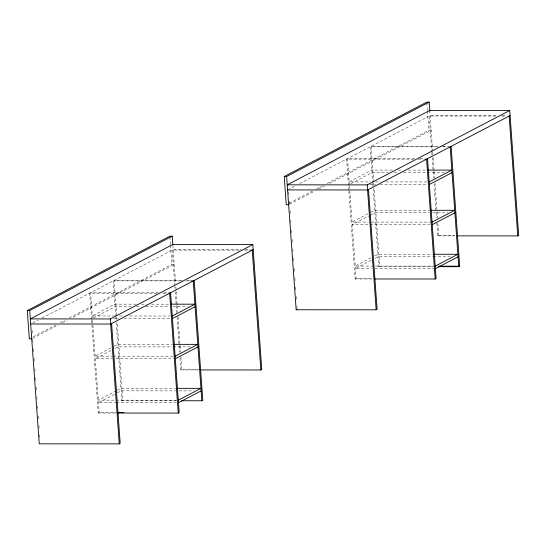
<?xml version="1.0" encoding="UTF-8"?>
<svg xmlns="http://www.w3.org/2000/svg" width="546" height="546" viewBox="0 0 546 546"><rect width="100%" height="100%" fill="white"/><g stroke="black" fill="none" stroke-linecap="round" stroke-linejoin="round"><path stroke-width="0.41" stroke-dasharray="2.73 2.05" d="M32.924 322.802L38.2 320.045M41.974 318.079L173.198 249.597L241.277 249.638M287.578 189.912L295.871 185.579M299.645 183.613L430.118 115.527L496.491 115.568M33.094 336.814L55.719 325.007M60.244 322.645L64.769 320.284M69.294 317.922L171.86 264.4L174.263 264.4L71.69 317.929M289.257 203.139L312.633 190.936M316.407 188.971L322.44 185.824M326.965 183.463L428.781 130.33L431.176 130.33L329.368 183.463M32.473 338.39L58.115 325.013M62.64 322.652L67.165 320.29M289.394 204.32L315.035 190.936M318.809 188.971L324.843 185.824M93.209 318.106L115.104 306.681L131.279 306.688M350.88 183.64L372.024 172.611L388.192 172.618M111.009 347.87L95.147 356.149L112.169 356.156M114.032 346.294L117.806 344.321L172.27 344.355M367.929 213.8L352.068 222.072L368.236 222.085M370.946 212.223L374.727 210.251L429.183 210.285M111.193 350.409L95.332 358.681L112.353 358.695M114.967 348.437L117.984 346.86L172.447 346.894M370.372 215.151L352.252 224.611L369.267 224.624M371.13 214.762L374.904 212.79L429.368 212.824M116.428 390.677L98.3 400.136L115.322 400.143M117.185 390.281L120.959 388.315L175.423 388.342M371.082 257.787L355.221 266.066L372.242 266.073M374.856 255.815L377.873 254.238L432.336 254.272M114.346 394.396L98.485 402.675L115.506 402.682M117.363 392.82L121.137 390.847L175.6 390.881M371.26 260.326L355.405 268.598L371.573 268.612M375.041 258.354L378.057 256.777L432.521 256.811M91.605 320.393L98.246 413.035L99.195 412.544L116.209 412.551M116.243 322.522L121.847 400.716L122.789 400.225L117.185 322.031M179.996 358.033L180.849 369.929L181.791 369.437L198.812 369.451M348.894 191.421L355.166 278.965L356.108 278.467L372.276 278.48M373.164 188.452L378.767 266.646L379.709 266.155L374.106 187.96M436.848 223.109L437.762 235.858L438.711 235.367L454.879 235.374M502.45 115.568L506.708 115.575M495.55 116.059L429.176 116.018L431.736 151.713M501.508 116.059L505.76 116.066M438.349 146.355L371.116 146.314L373.676 182.009M442.601 146.355L450.259 146.362M436.554 146.847L370.174 146.806L372.734 182.507M442.506 146.847L446.764 146.854M414.748 158.668L347.522 158.627L349.406 184.978M419.854 158.674L424.106 158.674M413.807 159.159L346.574 159.125L348.833 190.568M418.059 159.166L423.164 159.166M392.267 170.079L371.84 170.072L349.187 181.893L370.461 181.907M398.225 170.086L402.477 170.086M408.435 170.093L426.303 170.099M394.151 172.618L398.403 172.625M403.514 172.625L426.487 172.638M427.341 172.638L445.208 172.652M375.566 181.907L380.671 181.914M385.776 181.914L427.477 181.941M369.792 184.446L375.75 184.446M380.002 184.446L427.661 184.48M432.773 212.824L448.089 212.831M371.642 222.085L430.357 222.12M370.12 224.624L429.688 224.659M437.762 235.858L455.637 235.872M245.536 249.638L251.488 249.645M239.482 250.129L172.256 250.088L174.816 285.79M244.588 250.136L251.399 250.136M433.374 256.811L450.389 256.818M375.641 266.073L433.51 266.107M378.767 266.646L433.231 266.68M374.972 268.612L433.695 268.646M355.166 278.965L373.034 278.972M182.282 280.426L114.203 280.385L116.762 316.086M187.387 280.426L190.793 280.432M180.487 280.917L113.261 280.876L115.813 316.578M185.592 280.924L191.55 280.924M158.681 292.738L90.602 292.704L92.854 324.147M163.786 292.745L170.591 292.745M156.886 293.236L89.66 293.195L91.544 319.54M162.844 293.236L168.796 293.243M136.2 304.156L114.926 304.142L92.267 315.963L114.394 315.977M141.305 304.156L146.41 304.163M151.515 304.163L169.39 304.177M136.384 306.695L140.636 306.695M145.741 306.695L169.567 306.709M172.973 306.715L187.442 306.722M119.499 315.977L124.604 315.984M129.716 315.984L169.71 316.011M113.725 318.516L118.83 318.516M123.935 318.523L170.741 318.55M173.3 346.894L190.322 346.901M113.022 356.156L173.437 356.19M115.752 358.695L173.621 358.729M180.849 369.929L198.717 369.942M179.006 390.881L193.475 390.895M116.175 400.143L176.406 400.259M121.847 400.716L176.31 400.75M116.353 402.682L176.774 402.716M98.246 413.035L116.121 413.042M429.757 110.449L432.678 151.222M432.739 152.075L432.923 154.62M433.162 158.026L434.077 170.775M434.138 171.621L434.623 178.419M434.93 182.671L437.489 218.366M437.858 223.471L438.711 235.367M431.79 152.566L433.62 178.064M434.05 184.016L436.486 218.011M426.815 102.962L427.354 110.422M427.409 111.254L428.781 130.33M373.737 182.862L374.044 187.114M372.795 183.354L373.102 187.606M349.467 185.824L356.108 278.467M288.704 191.967L288.95 195.366M289.373 201.317L289.619 204.716M290.042 210.667L290.349 214.912M290.718 220.018L291.018 224.263M291.448 230.214L291.687 233.613M292.117 239.564L292.363 242.963M292.786 248.915L293.031 252.313M293.455 258.265L293.7 261.664M294.185 268.461L294.43 271.86M294.86 277.812L295.099 281.21M295.529 287.162L295.775 290.561M296.198 296.512L296.444 299.911M296.867 305.856L297.051 308.408M172.891 245.325L175.635 283.592M175.88 286.998L177.648 311.643M178.01 316.741L180.023 344.792M180.084 345.638L180.569 352.436M180.876 356.688L181.791 369.437M174.877 286.636L175 288.336M175.239 291.735L176.153 304.484M176.215 305.337L176.768 312.988M177.068 317.233L179.566 352.081M169.902 237.032L170.434 244.499M170.495 245.325L171.86 264.4M116.824 316.933L117.124 321.185M115.875 317.424L115.998 319.123M92.916 325L99.195 412.544M32.091 330.289L32.337 333.688M32.76 339.639L33.006 343.038M33.429 348.99L33.675 352.388M34.105 358.34L34.405 362.585M34.835 368.536L35.074 371.935M35.504 377.887L35.749 381.285M36.172 387.237L36.418 390.636M36.841 396.58L37.087 399.986M37.51 405.931L37.817 410.183M38.247 416.134L38.486 419.533M38.916 425.484L39.155 428.883M39.585 434.828L39.831 438.226"/><path stroke-width="0.82" d="M31.723 338.786L29.32 338.786L27.3 310.585L169.84 236.2L172.243 236.206L172.836 244.499L30.296 318.905L110.285 318.953L252.825 244.567L261.78 369.485L260.838 369.976L200.416 369.942M288.636 204.716L286.24 204.716L284.22 176.515L426.76 102.129L429.156 102.136L429.811 111.254M27.3 310.585L29.702 310.585L172.243 236.206M284.22 176.515L286.616 176.515L429.156 102.136M509.746 110.497L429.757 110.449L287.216 184.835L367.205 184.882L509.746 110.497L518.7 235.415L517.758 235.906L457.336 235.872M253.194 249.645L110.654 324.031L30.658 323.983M510.107 115.575L367.567 189.96L287.578 189.912M172.263 316.011L194.915 304.19L171.089 304.177M429.176 181.941L451.835 170.12L428.009 170.106M172.44 318.55L195.099 306.729M429.361 184.48L452.02 172.652M175.143 356.19L197.795 344.369L173.969 344.355M432.057 222.12L454.716 210.299L430.89 210.285M175.321 358.729L197.98 346.908M432.241 224.659L454.9 212.838M286.616 176.515L296.171 309.753L297.113 309.261M178.296 400.184L200.948 388.356L177.122 388.342M435.21 266.107L457.869 254.286L434.043 254.272M178.474 402.716L201.133 390.895M435.394 268.646L458.053 256.825M29.702 310.585L39.251 443.823L119.24 443.871L120.188 443.379L111.596 323.539M117.82 413.042L178.242 413.083L179.184 412.585L170.591 292.745M181.415 400.75L201.843 400.764L202.784 400.273L194.192 280.432M296.171 309.753L376.16 309.8L377.102 309.302L368.516 189.462M374.74 278.972L435.155 279.006L436.104 278.515L427.511 158.674M438.336 266.68L458.756 266.694L459.705 266.202L451.112 146.362M424.863 159.166L426.569 159.166L435.155 279.006M172.836 244.519L252.825 244.567M438.424 266.189L459.705 266.202M191.55 280.924L193.25 280.924L201.843 400.764M117.916 412.551L123.874 412.558M509.165 116.066L517.758 235.906M450.17 146.854L458.756 266.694M367.205 184.882L376.16 309.8M252.245 250.136L260.838 369.976M169.649 293.243L178.242 413.083M110.285 318.953L119.24 443.871"/></g></svg>
